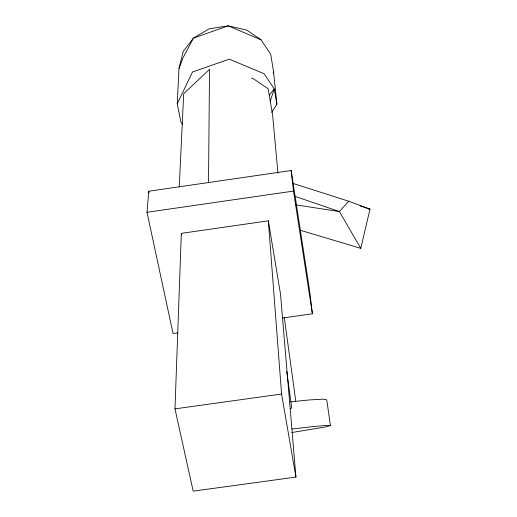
<?xml version="1.0" encoding="UTF-8"?>
<svg xmlns="http://www.w3.org/2000/svg" width="517" height="517" viewBox="0 0 517 517"><rect width="100%" height="100%" fill="white"/><g stroke="black" fill="none" stroke-linecap="round" stroke-linejoin="round"><path stroke-width="0.78" d="M208.519 182.553L209.527 69.349L183.69 93.693L179.25 187.005M174.979 408.869L181.331 233.354L268.336 220.824L280.537 294.244L295.937 477.088L193.177 491.15L174.979 408.869L281.578 394.032L268.336 220.824M182.682 124.39L180.86 121.844L177.228 103.814L178.979 68.587L183.225 51.454L193.436 38.109L209.094 28.829L228.23 25.85L246.893 30.135L261.124 39.854L270.74 54.382L273.558 71.818L276.905 104.214L271.69 112.338M177.835 332.819L173.04 333.491L147.002 212.287L148.734 191.232L291.161 170.526L309.677 290.987L312.397 313.8L282.25 318.058M300.48 230.323L360.782 248.354L369.998 209.165L348.775 201.229L292.616 183.296M273.125 73.349L273.558 71.818M270.249 101.112L274.243 88.905L264.097 73.744L229.309 59.151L192.498 71.992L177.228 103.814M178.979 68.587L182.934 58.001L193.436 38.109L228.23 25.85L261.124 39.854M269.26 95.154L274.243 88.905L276.905 104.214M348.775 201.229L339.391 211.556L295.614 204.842M290.69 401.838L309.476 399.932L323.093 399.176L326.763 399.828L330.421 425.594L324.902 427.061L291.834 432.529M147.002 212.287L293.494 191.077L291.161 170.526M290.153 408.34L291.737 408.12L286.709 371.329M292.008 429.007L313.192 426.564L326.796 425.381L330.421 425.594M368.395 209.03L369.998 209.165L360.019 205.889M251.546 78.235L253.104 78.565L268.136 88.769L272.588 114.638L277.946 173.111M295.168 196.428L339.391 211.556L360.782 248.354M148.734 191.232L149.07 192.796M181.331 233.354L181.648 234.925M281.578 394.032L295.937 477.088M293.494 191.077L312.397 313.8M284.292 317.587L295.756 401.076"/></g></svg>
